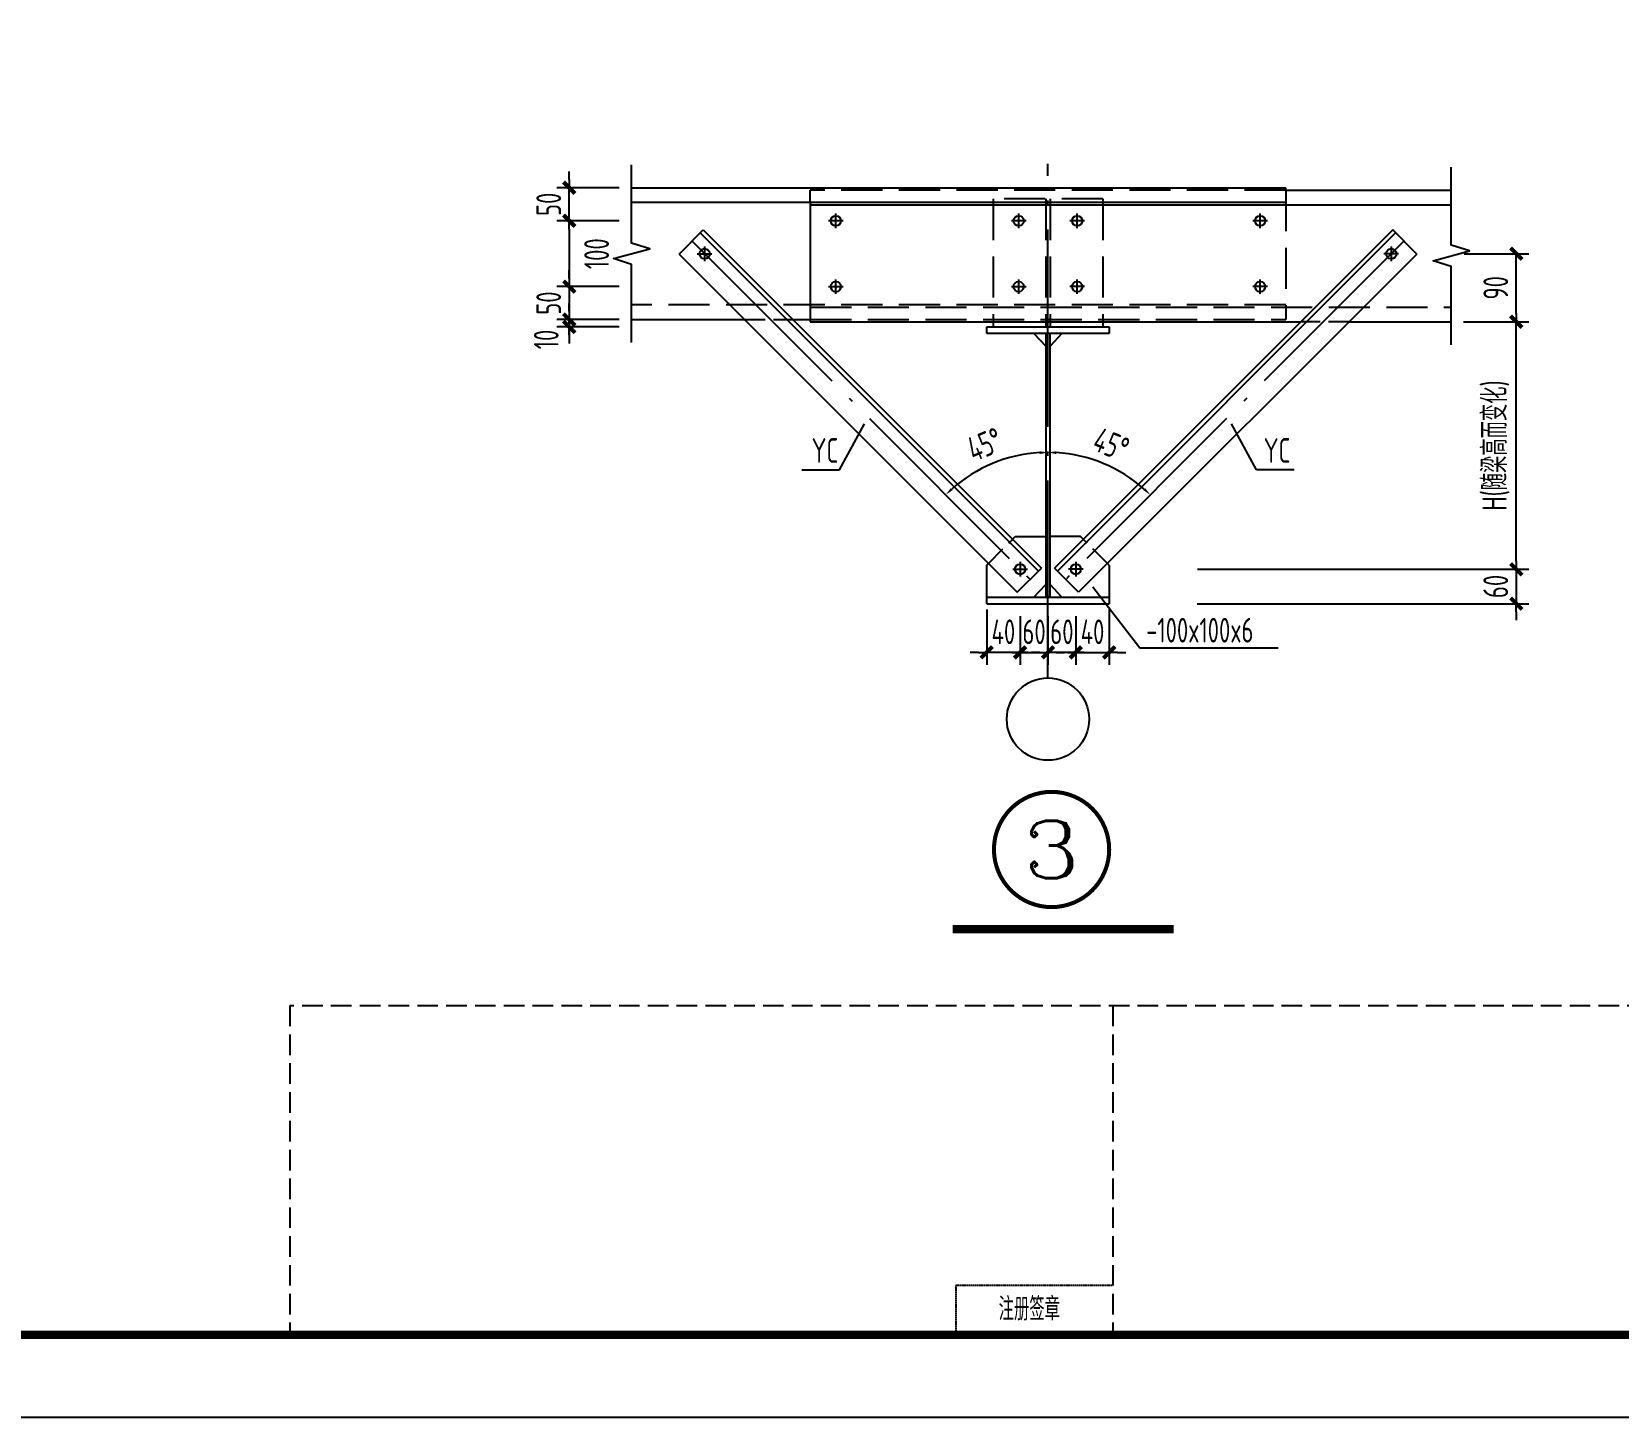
# Model space of a CAD drawing. Extents: x -2331248 to -1198620, y -977263 to -545844.
# Drawn here: x -1258706 to -1234612, y -765858 to -744819 of the extents above; entities that cross this region are included whole.
import ezdxf
from ezdxf.enums import TextEntityAlignment as Align

# ---------------------------------------------------------------- set-up
doc = ezdxf.new("R2010")
doc.units = 0
doc.header["$LTSCALE"] = 1000
doc.header["$MEASUREMENT"] = 0
for name, pattern in [('ACAD_ISO04W100', [30.5, 24, -3, 0.5, -3]), ('CONTINOUS', [0]), ('DASH', [0.35, 0.25, -0.1])]:
    doc.linetypes.add(name, pattern=pattern)
doc.layers.get('0').update_dxf_attribs({"linetype": 'CONTINUOUS'})
doc.layers.get('DEFPOINTS').update_dxf_attribs({"linetype": 'CONTINUOUS'})
for name, color, linetype in [('AXIS', 253, 'CONTINOUS'), ('DIM', 3, 'CONTINUOUS'), ('HATCH', 253, 'CONTINUOUS'), ('NUM', 7, 'CONTINUOUS'), ('PUB_TEXT', 7, 'CONTINUOUS'), ('PUB_TITLE', 4, 'CONTINUOUS'), ('TEXT', 7, 'CONTINUOUS'), ('THIN', 7, 'CONTINUOUS'), ('t图框', 222, 'CONTINUOUS'), ('中心线', 1, 'ACAD_ISO04W100')]:
    doc.layers.add(name, color=color, linetype=linetype)
doc.styles.add('COMP', font='complex', dxfattribs={"bigfont": 'hztxt'})
doc.styles.add('TSSD_3摱搀槟', font='Tssdeng.shx', dxfattribs={"width": 0.7, "bigfont": 'hztxt.shx'})
doc.styles.add('TSSD_DIMENSION', font='Tssdeng.shx', dxfattribs={"width": 0.7, "bigfont": 'hztxt.shx'})
doc.styles.add('房间名称', font='SIMPLEX', dxfattribs={"width": 0.7, "bigfont": '0HZTXT'})
doc.dimstyles.new('TSSD_100_100', dxfattribs={"dimtxt": 300, "dimasz": 100, "dimexe": 150, "dimexo": 150, "dimgap": 100, "dimtad": 1, "dimdec": 0, "dimzin": 0, "dimdsep": 46, "dimtxsty": 'TSSD_DIMENSION', "dimblk": '_TSDBK', "dimblk1": '_TSDBK', "dimblk2": '_TSDBK', "dimsah": 1, "dimcen": 0, "dimclrt": 7, "dimadec": 0, "dimazin": 0, "dimtfac": 1, "dimtdec": 0, "dimtix": 1, "dimtmove": 2, "dimatfit": 3, "dimldrblk": '_TSDBK', "dimfxl": 1, "dimtolj": 1, "dimtzin": 0, "dimarcsym": 0})

# ---------------------------------------------------------------- blocks, each defined once
blk = doc.blocks.new('ASDDA')
at = {"layer": 't图框', "linetype": 'DASH'}
for p, q in [((-295866, 3065618), (-315866, 3065618)), ((-315866, 3065618), (-315866, 3061618)), ((-305866, 3065618), (-305866, 3061618))]:
    blk.add_line(p, q, dxfattribs=at)
at = {"layer": 't图框', "linetype": 'DASH', "ltscale": 0.01}
for p, q in [((-307773, 3062218), (-307773, 3061618)), ((-305866, 3062218), (-307773, 3062218))]:
    blk.add_line(p, q, dxfattribs=at)
at = {"layer": 't图框'}
blk.add_line((-315866, 3061618), (-273366, 3061618), dxfattribs=at)
at = {"style": '房间名称', "width": 0.7}
blk.add_text('注册签章', height=280, dxfattribs=at).set_placement((-307254, 3061794))
blk = doc.blocks.new('_TSDBK')
blk.add_line((-1, 0), (0, 0))
at = {"const_width": 0.5}
blk.add_lwpolyline([(-0.7, -0.7), (0.7, 0.7)], dxfattribs=at)
blk = doc.blocks.new('*D384')
at = {"layer": 'DEFPOINTS', "color": 0}
for p in [(-12028, 8349), (-12785, 7549), (-12028, 7549)]:
    blk.add_point(p, dxfattribs=at)
at = {"layer": 'DIM', "color": 0, "lineweight": -2}
for p, q in [((-12178, 8349), (-12935, 8349)), ((-12785, 8249), (-12785, 7649)), ((-12178, 7549), (-12935, 7549))]:
    blk.add_line(p, q, dxfattribs=at)
at = {"layer": 'DIM', "color": 0, "lineweight": -2, "xscale": 100, "yscale": 100, "zscale": 100}
for p, rotation in [((-12785, 8349), 90), ((-12785, 7549), 270)]:
    blk.add_blockref('_TSDBK', p, dxfattribs=dict(at, rotation=rotation))
at = {"layer": 'DIM', "color": 7, "insert": (-12453, 7949), "char_height": 300, "attachment_point": 5, "rotation": 90, "style": 'TSSD_DIMENSION'}
blk.add_mtext('\\A1;100', dxfattribs=at)
blk = doc.blocks.new('*D385')
at = {"layer": 'DEFPOINTS', "color": 0}
for p in [(-12785, 8749), (-12028, 8749), (-12028, 8349)]:
    blk.add_point(p, dxfattribs=at)
at = {"layer": 'DIM', "color": 0, "lineweight": -2}
for p, q in [((-12785, 8849), (-12785, 8949)), ((-12178, 8749), (-12935, 8749)), ((-12785, 8349), (-12785, 8749)), ((-12178, 8349), (-12935, 8349)), ((-12785, 8249), (-12785, 8149))]:
    blk.add_line(p, q, dxfattribs=at)
at = {"layer": 'DIM', "color": 0, "lineweight": -2, "xscale": 100, "yscale": 100, "zscale": 100}
for p, rotation in [((-12785, 8749), 270), ((-12785, 8349), 90)]:
    blk.add_blockref('_TSDBK', p, dxfattribs=dict(at, rotation=rotation))
at = {"layer": 'DIM', "color": 7, "insert": (-13035, 8549), "char_height": 300, "attachment_point": 5, "rotation": 90, "style": 'TSSD_DIMENSION'}
blk.add_mtext('\\A1;50', dxfattribs=at)
blk = doc.blocks.new('*D386')
at = {"layer": 'DEFPOINTS', "color": 0}
for p in [(-12028, 7149), (-12785, 7060), (-12028, 7060)]:
    blk.add_point(p, dxfattribs=at)
at = {"layer": 'DIM', "color": 0, "lineweight": -2}
for p, q in [((-12785, 7249), (-12785, 7349)), ((-12178, 7149), (-12935, 7149)), ((-12785, 7149), (-12785, 7060)), ((-12178, 7060), (-12935, 7060)), ((-12785, 6960), (-12785, 6860))]:
    blk.add_line(p, q, dxfattribs=at)
at = {"layer": 'DIM', "color": 0, "lineweight": -2, "xscale": 100, "yscale": 100, "zscale": 100}
for p, rotation in [((-12785, 7149), 270), ((-12785, 7060), 90)]:
    blk.add_blockref('_TSDBK', p, dxfattribs=dict(at, rotation=rotation))
at = {"layer": 'DIM', "color": 7, "insert": (-13065, 6907), "char_height": 300, "attachment_point": 5, "rotation": 90, "style": 'TSSD_DIMENSION'}
blk.add_mtext('\\A1;10', dxfattribs=at)
blk = doc.blocks.new('*D387')
at = {"layer": 'DEFPOINTS', "color": 0}
for p in [(-12028, 7549), (-12785, 7149), (-12028, 7149)]:
    blk.add_point(p, dxfattribs=at)
at = {"layer": 'DIM', "color": 0, "lineweight": -2}
for p, q in [((-12785, 7649), (-12785, 7749)), ((-12178, 7549), (-12935, 7549)), ((-12785, 7549), (-12785, 7149)), ((-12178, 7149), (-12935, 7149)), ((-12785, 7049), (-12785, 6949))]:
    blk.add_line(p, q, dxfattribs=at)
at = {"layer": 'DIM', "color": 0, "lineweight": -2, "xscale": 100, "yscale": 100, "zscale": 100}
for p, rotation in [((-12785, 7549), 270), ((-12785, 7149), 90)]:
    blk.add_blockref('_TSDBK', p, dxfattribs=dict(at, rotation=rotation))
at = {"layer": 'DIM', "color": 7, "insert": (-13035, 7349), "char_height": 300, "attachment_point": 5, "rotation": 90, "style": 'TSSD_DIMENSION'}
blk.add_mtext('\\A1;50', dxfattribs=at)
blk = doc.blocks.new('*D388')
at = {"layer": 'DEFPOINTS', "color": 0}
for p in [(-2069, 7122), (-1279, 7122), (-5304, 4116)]:
    blk.add_point(p, dxfattribs=at)
at = {"layer": 'DIM', "color": 0, "lineweight": -2}
for p, q in [((-1919, 7122), (-1129, 7122)), ((-1279, 4216), (-1279, 7022)), ((-5154, 4116), (-1129, 4116))]:
    blk.add_line(p, q, dxfattribs=at)
at = {"layer": 'DIM', "color": 0, "lineweight": -2, "xscale": 100, "yscale": 100, "zscale": 100}
for p, rotation in [((-1279, 7122), 90), ((-1279, 4116), 270)]:
    blk.add_blockref('_TSDBK', p, dxfattribs=dict(at, rotation=rotation))
at = {"layer": 'DIM', "color": 7, "insert": (-1529, 5619), "char_height": 300, "attachment_point": 5, "rotation": 90, "style": 'TSSD_DIMENSION'}
blk.add_mtext('\\A1;H(随梁高而变化)', dxfattribs=at)
blk = doc.blocks.new('*D389')
at = {"layer": 'DEFPOINTS', "color": 0}
for p in [(-6969, 3697), (-6631, 3697), (-6969, 3106)]:
    blk.add_point(p, dxfattribs=at)
at = {"layer": 'DIM', "color": 0, "lineweight": -2}
for p, q in [((-6969, 3547), (-6969, 2956)), ((-6631, 3547), (-6631, 2956)), ((-7069, 3106), (-7169, 3106)), ((-6631, 3106), (-6969, 3106)), ((-6531, 3106), (-6431, 3106))]:
    blk.add_line(p, q, dxfattribs=at)
at = {"layer": 'DIM', "color": 0, "lineweight": -2, "xscale": 100, "yscale": 100, "zscale": 100}
blk.add_blockref('_TSDBK', (-6969, 3106), dxfattribs=at)
at = {"layer": 'DIM', "color": 0, "lineweight": -2, "xscale": 100, "yscale": 100, "zscale": 100, "rotation": 180}
blk.add_blockref('_TSDBK', (-6631, 3106), dxfattribs=at)
at = {"layer": 'DIM', "color": 7, "insert": (-6800, 3356), "char_height": 300, "attachment_point": 5, "style": 'TSSD_DIMENSION'}
blk.add_mtext('\\A1;60', dxfattribs=at)
blk = doc.blocks.new('*D390')
at = {"layer": 'DEFPOINTS', "color": 0}
for p in [(-6631, 3697), (-6225, 3777), (-6225, 3106)]:
    blk.add_point(p, dxfattribs=at)
at = {"layer": 'DIM', "color": 0, "lineweight": -2}
for p, q in [((-6631, 3547), (-6631, 2956)), ((-6225, 3627), (-6225, 2956)), ((-6731, 3106), (-6831, 3106)), ((-6631, 3106), (-6225, 3106)), ((-6125, 3106), (-6025, 3106))]:
    blk.add_line(p, q, dxfattribs=at)
at = {"layer": 'DIM', "color": 0, "lineweight": -2, "xscale": 100, "yscale": 100, "zscale": 100}
blk.add_blockref('_TSDBK', (-6631, 3106), dxfattribs=at)
at = {"layer": 'DIM', "color": 0, "lineweight": -2, "xscale": 100, "yscale": 100, "zscale": 100, "rotation": 180}
blk.add_blockref('_TSDBK', (-6225, 3106), dxfattribs=at)
at = {"layer": 'DIM', "color": 7, "insert": (-6428, 3356), "char_height": 300, "attachment_point": 5, "style": 'TSSD_DIMENSION'}
blk.add_mtext('\\A1;40', dxfattribs=at)
blk = doc.blocks.new('*D391')
at = {"layer": 'DEFPOINTS', "color": 0}
for p in [(-5304, 4116), (-5306, 3697), (-1279, 3697)]:
    blk.add_point(p, dxfattribs=at)
at = {"layer": 'DIM', "color": 0, "lineweight": -2}
for p, q in [((-1279, 4216), (-1279, 4316)), ((-5154, 4116), (-1129, 4116)), ((-1279, 4116), (-1279, 3697)), ((-5156, 3697), (-1129, 3697)), ((-1279, 3597), (-1279, 3497))]:
    blk.add_line(p, q, dxfattribs=at)
at = {"layer": 'DIM', "color": 0, "lineweight": -2, "xscale": 100, "yscale": 100, "zscale": 100}
for p, rotation in [((-1279, 4116), 270), ((-1279, 3697), 90)]:
    blk.add_blockref('_TSDBK', p, dxfattribs=dict(at, rotation=rotation))
at = {"layer": 'DIM', "color": 7, "insert": (-1529, 3907), "char_height": 300, "attachment_point": 5, "rotation": 90, "style": 'TSSD_DIMENSION'}
blk.add_mtext('\\A1;60', dxfattribs=at)
blk = doc.blocks.new('*D392')
at = {"layer": 'DEFPOINTS', "color": 0}
for p in [(-2062, 7949), (-1279, 7949), (-2069, 7122)]:
    blk.add_point(p, dxfattribs=at)
at = {"layer": 'DIM', "color": 0, "lineweight": -2}
for p, q in [((-1912, 7949), (-1129, 7949)), ((-1279, 7222), (-1279, 7849)), ((-1919, 7122), (-1129, 7122))]:
    blk.add_line(p, q, dxfattribs=at)
at = {"layer": 'DIM', "color": 0, "lineweight": -2, "xscale": 100, "yscale": 100, "zscale": 100}
for p, rotation in [((-1279, 7949), 90), ((-1279, 7122), 270)]:
    blk.add_blockref('_TSDBK', p, dxfattribs=dict(at, rotation=rotation))
at = {"layer": 'DIM', "color": 7, "insert": (-1529, 7535), "char_height": 300, "attachment_point": 5, "rotation": 90, "style": 'TSSD_DIMENSION'}
blk.add_mtext('\\A1;90', dxfattribs=at)
blk = doc.blocks.new('*D393')
at = {"layer": 'DEFPOINTS', "color": 0}
for p in [(-7714, 3777), (-7308, 3697), (-7714, 3106)]:
    blk.add_point(p, dxfattribs=at)
at = {"layer": 'DIM', "color": 0, "lineweight": -2}
for p, q in [((-7714, 3627), (-7714, 2956)), ((-7308, 3547), (-7308, 2956)), ((-7814, 3106), (-7914, 3106)), ((-7308, 3106), (-7714, 3106)), ((-7208, 3106), (-7108, 3106))]:
    blk.add_line(p, q, dxfattribs=at)
at = {"layer": 'DIM', "color": 0, "lineweight": -2, "xscale": 100, "yscale": 100, "zscale": 100}
blk.add_blockref('_TSDBK', (-7714, 3106), dxfattribs=at)
at = {"layer": 'DIM', "color": 0, "lineweight": -2, "xscale": 100, "yscale": 100, "zscale": 100, "rotation": 180}
blk.add_blockref('_TSDBK', (-7308, 3106), dxfattribs=at)
at = {"layer": 'DIM', "color": 7, "insert": (-7511, 3356), "char_height": 300, "attachment_point": 5, "style": 'TSSD_DIMENSION'}
blk.add_mtext('\\A1;40', dxfattribs=at)
blk = doc.blocks.new('*D394')
at = {"layer": 'DEFPOINTS', "color": 0}
for p in [(-7308, 3697), (-6969, 3697), (-6969, 3106)]:
    blk.add_point(p, dxfattribs=at)
at = {"layer": 'DIM', "color": 0, "lineweight": -2}
for p, q in [((-7308, 3547), (-7308, 2956)), ((-6969, 3547), (-6969, 2956)), ((-7408, 3106), (-7508, 3106)), ((-7308, 3106), (-6969, 3106)), ((-6869, 3106), (-6769, 3106))]:
    blk.add_line(p, q, dxfattribs=at)
at = {"layer": 'DIM', "color": 0, "lineweight": -2, "xscale": 100, "yscale": 100, "zscale": 100}
blk.add_blockref('_TSDBK', (-7308, 3106), dxfattribs=at)
at = {"layer": 'DIM', "color": 0, "lineweight": -2, "xscale": 100, "yscale": 100, "zscale": 100, "rotation": 180}
blk.add_blockref('_TSDBK', (-6969, 3106), dxfattribs=at)
at = {"layer": 'DIM', "color": 7, "insert": (-7138, 3356), "char_height": 300, "attachment_point": 5, "style": 'TSSD_DIMENSION'}
blk.add_mtext('\\A1;60', dxfattribs=at)
blk = doc.blocks.new('_INDEX1')
at = {"const_width": 0.035}
blk.add_lwpolyline([(-0.5, 0, 1), (0.5, 0, 1)], format="xyb", close=True, dxfattribs=at)
at = {"style": 'COMP', "width": 2.333333}
blk.add_attdef('1', text='', height=0.5, dxfattribs=at).set_placement((-0.25, -0.25), (0.25, -0.25), align=Align.FIT)
blk = doc.blocks.new('A$C1A1A4385')
for p, q in [((-12028.2, 8748.8), (-4080.4, 8748.8)), ((-4080.4, 8722.2), (-4080.4, 8748.8)), ((-4080.4, 8722.2), (-2069, 8722.2)), ((-4080.4, 8571), (-12028.2, 8571)), ((-9858.1, 8571), (-9858.1, 7122.2)), ((-9858.1, 8544.4), (-2069, 8544.4)), ((-11451.1, 7945.1), (-11158.7, 8237.5)), ((-11193.2, 8202.9), (-7083.7, 4093.4)), ((-11158.7, 8237.5), (-7049.2, 4127.9)), ((-2779.8, 8237.5), (-6889.3, 4127.9)), ((-2745.3, 8202.9), (-6854.8, 4093.4)), ((-2487.4, 7945.1), (-2779.8, 8237.5)), ((-11451.1, 7945.1), (-7341.6, 3835.6)), ((-2487.4, 7945.1), (-6596.9, 3835.6)), ((-12028.2, 7148.8), (-10654.9, 7148.8)), ((-10070.1, 7148.8), (-9858.1, 7148.8)), ((-7635.9, 7139.9), (-7635.9, 7059.9)), ((-6302.6, 7139.9), (-6302.6, 7059.9)), ((-9858.1, 7122.2), (-3895.1, 7122.2)), ((-7713.7, 6979.9), (-7713.7, 7059.9)), ((-7713.7, 7059.9), (-6224.8, 7059.9)), ((-6224.8, 6979.9), (-7713.7, 6979.9)), ((-7139.3, 6979.9), (-6995.9, 6827.4)), ((-6995.9, 6979.9), (-6995.9, 3777.5)), ((-6942.6, 3777.5), (-6942.6, 6979.9)), ((-6799.2, 6979.9), (-6942.6, 6827.4)), ((-6224.8, 7059.9), (-6224.8, 6979.9)), ((-3310.3, 7122.2), (-2069, 7122.2)), ((-7400.3, 4479), (-7365.8, 4513.5)), ((-7365.8, 4513.5), (-6995.9, 4513.5)), ((-6572.7, 4513.5), (-6942.6, 4513.5)), ((-6538.2, 4479), (-6572.7, 4513.5)), ((-7713.7, 4165.6), (-7692.7, 4186.6)), ((-7713.7, 3697.5), (-7713.7, 4165.6)), ((-7341.6, 3835.6), (-7049.2, 4127.9)), ((-6596.9, 3835.6), (-6889.3, 4127.9)), ((-6224.8, 4165.6), (-6245.8, 4186.6)), ((-6224.8, 4165.6), (-6224.8, 3697.5)), ((-7139.3, 3777.5), (-6995.9, 3930.1)), ((-6799.2, 3777.5), (-6942.6, 3930.1)), ((-7713.7, 3777.5), (-6224.8, 3777.5)), ((-7713.7, 3697.5), (-6224.8, 3697.5))]:
    blk.add_line(p, q)
at = {"linetype": 'DASH', "ltscale": 2}
for p, q in [((-4080.4, 8722.2), (-9858.1, 8722.2)), ((-4080.4, 8722.2), (-4080.4, 7148.8)), ((-7635.9, 8615.5), (-7635.9, 7148.8)), ((-6302.6, 8615.5), (-7635.9, 8615.5)), ((-6995.9, 8615.5), (-6995.9, 7059.9)), ((-6942.6, 8615.5), (-6942.6, 7059.9)), ((-6302.6, 8615.5), (-6302.6, 7148.8)), ((-4080.4, 7326.6), (-12028.2, 7326.6)), ((-9858.1, 7299.9), (-2069, 7299.9)), ((-9858.1, 7148.8), (-4080.4, 7148.8))]:
    blk.add_line(p, q, dxfattribs=at)
at = {"color": 6}
for p, q in [((-9458.1, 8348.8), (-9635.9, 8348.8)), ((-9547, 8259.9), (-9547, 8437.7)), ((-7235.9, 8348.8), (-7413.7, 8348.8)), ((-7324.8, 8259.9), (-7324.8, 8437.7)), ((-6524.8, 8348.8), (-6702.6, 8348.8)), ((-6613.7, 8259.9), (-6613.7, 8437.7)), ((-4302.6, 8348.8), (-4480.4, 8348.8)), ((-4391.5, 8259.9), (-4391.5, 8437.7)), ((-11229.5, 7948.8), (-11051.7, 7948.8)), ((-11140.6, 8037.7), (-11140.6, 7859.9)), ((-2709, 7948.8), (-2886.8, 7948.8)), ((-2797.9, 8037.7), (-2797.9, 7859.9)), ((-9635.9, 7548.8), (-9458.1, 7548.8)), ((-9547, 7459.9), (-9547, 7637.7)), ((-7413.7, 7548.8), (-7235.9, 7548.8)), ((-7324.8, 7459.9), (-7324.8, 7637.7)), ((-6524.8, 7548.8), (-6702.6, 7548.8)), ((-6613.7, 7459.9), (-6613.7, 7637.7)), ((-4302.6, 7548.8), (-4480.4, 7548.8)), ((-4391.5, 7459.9), (-4391.5, 7637.7)), ((-7396.6, 4115.9), (-7218.8, 4115.9)), ((-7307.7, 4204.8), (-7307.7, 4027.1)), ((-6541.9, 4115.9), (-6719.7, 4115.9)), ((-6630.8, 4204.8), (-6630.8, 4027.1))]:
    blk.add_line(p, q, dxfattribs=at)
for centre in [(-9547, 8348.8), (-7324.8, 8348.8), (-6613.7, 8348.8), (-4391.5, 8348.8), (-11140.6, 7948.8), (-2797.9, 7948.8), (-9547, 7548.8), (-7324.8, 7548.8), (-6613.7, 7548.8), (-4391.5, 7548.8), (-7307.7, 4115.9), (-6630.8, 4115.9)]:
    blk.add_circle(centre, 62.2, dxfattribs=at)
at = {"layer": 'AXIS', "const_width": 100}
blk.add_lwpolyline([(-5442.7, -256.8), (-8125.8, -256.8)], dxfattribs=at)
at = {"layer": 'DIM'}
for start, end in [(93.26047, 131.73953), (48.26047, 86.73953)]:
    blk.add_arc((-6969.2, 3777.5), 1757.5, start, end, dxfattribs=at)
for points in [[(-7068.7, 5515.5), (-7069.7, 5548.8), (-6969.2, 5535)], [(-6869.8, 5515.5), (-6868.8, 5548.8), (-6969.2, 5535)], [(-8150.8, 5101), (-8127.9, 5076.8), (-8212, 5020.2)], [(-5787.7, 5101), (-5810.6, 5076.8), (-5726.5, 5020.2)]]:
    blk.add_solid(points, dxfattribs=at)
at = {"layer": 'HATCH', "linetype": 'DASH', "ltscale": 2}
blk.add_line((-9858.1, 8571), (-9858.1, 8722.2), dxfattribs=at)
at = {"layer": 'HATCH', "linetype": 'DASH'}
for p, q in [((-10654.9, 7148.8), (-10070.1, 7148.8)), ((-3310.3, 7122.2), (-3895.1, 7122.2)), ((-7692.7, 4186.6), (-7400.3, 4479)), ((-6245.8, 4186.6), (-6538.2, 4479))]:
    blk.add_line(p, q, dxfattribs=at)
at = {"layer": 'NUM', "color": 0, "linetype": 'ByBlock', "lineweight": -2}
blk.add_circle((-6969.2, 2294.9), 500, dxfattribs=at)
at = {"layer": 'TEXT', "ltscale": 99}
for p, q in [((-9503.3, 5325.2, -203.2), (-9199.9, 5881.4)), ((-4435.2, 5325.2, -203.2), (-4738.6, 5881.4)), ((-9961.1, 5325.2, -203.2), (-9503.3, 5325.2, -203.2)), ((-3977.4, 5325.2, -203.2), (-4435.2, 5325.2, -203.2)), ((-6422.8, 3902.8), (-5854.2, 3161.8)), ((-5854.2, 3161.8), (-4171.2, 3161.8))]:
    blk.add_line(p, q, dxfattribs=at)
at = {"layer": 'THIN'}
for points in [[(-12028.2, 6868.8), (-12028.2, 7818.8), (-12248.2, 7888.8), (-11808.2, 8008.8), (-12028.2, 8078.8), (-12028.2, 9028.8)], [(-2069, 6842.2), (-2069, 7792.2), (-2289, 7862.2), (-1849, 7982.2), (-2069, 8052.2), (-2069, 9002.2)]]:
    blk.add_lwpolyline(points, dxfattribs=at)
at = {"layer": '中心线', "ltscale": 0.1}
for p, q in [((-6969.2, 2794.9), (-6969.2, 9042.2)), ((-11294, 8102.2), (-6969.2, 3777.5)), ((-2644.5, 8102.2), (-6969.2, 3777.5))]:
    blk.add_line(p, q, dxfattribs=at)
at = {"layer": 'PUB_TEXT'}
ref = blk.add_blockref('_INDEX1', (-6925.6, 711.7), dxfattribs=dict(at, xscale=1400, yscale=1400, zscale=1400))
ref.add_attrib('1', '3', dxfattribs={"layer": '0', "height": 700, "style": 'COMP', "width": 1.5}).set_placement((-7275.6, 361.7), (-6575.6, 361.7), align=Align.FIT)
at = {"layer": 'DIM', "char_height": 300, "attachment_point": 5, "style": 'TSSD_DIMENSION'}
for insert, rotation in [((-7737.5, 5632.2), 22.5), ((-6201, 5632.2), 337.5)]:
    blk.add_mtext('\\A1;45°', dxfattribs=dict(at, insert=insert, rotation=rotation))
at = {"layer": 'TEXT', "ltscale": 99, "style": 'TSSD_3摱搀槟', "width": 0.7}
for s, p in [('YC', (-9841, 5408.8, -203.2)), ('YC', (-4347.9, 5408.8, -203.2)), ('-100x100x6', (-5776.1, 3225.3))]:
    blk.add_text(s, height=300, dxfattribs=at).set_placement(p)
at = {"layer": 'DIM'}
for base, p1, p2, angle, text, picture, middle in [((-12785.4, 8748.8), (-12028.2, 8348.8), (-12028.2, 8748.8), 270, '50', '*D385', (-13035.4, 8548.8)), ((-1279.3, 7948.8), (-2069, 7122.2), (-2061.8, 7948.8), 90, '90', '*D392', (-1529.3, 7535.5)), ((-12785.4, 7148.8), (-12028.2, 7548.8), (-12028.2, 7148.8), 270, '50', '*D387', (-13035.4, 7348.8)), ((-1279.3, 7122.2), (-5304, 4115.9), (-2069, 7122.2), 90, 'H(随梁高而变化)', '*D388', (-1529.3, 5619.1)), ((-1279.3, 3697.5), (-5304, 4115.9), (-5306.4, 3697.5), 90, '60', '*D391', (-1529.3, 3906.7)), ((-6969.2, 3105.9), (-6630.8, 3697.5), (-6969.2, 3697.5), 180, '60', '*D389', (-6800, 3355.9)), ((-6224.8, 3105.9), (-6630.8, 3697.5), (-6224.8, 3777.5), 180, '40', '*D390', (-6427.8, 3355.9))]:
    dim = blk.add_linear_dim(base=base, p1=p1, p2=p2, angle=angle, text=text, dimstyle='TSSD_100_100', dxfattribs=at)
    dim.commit()
    dim.dimension.update_dxf_attribs({"geometry": picture, "text_midpoint": middle})
for base, p1, p2, text, picture, middle in [((-12785.4, 7548.8), (-12028.2, 8348.8), (-12028.2, 7548.8), '100', '*D384', (-12453.5, 7948.8)), ((-12785.4, 7059.9), (-12028.2, 7148.8), (-12028.2, 7059.9), '10', '*D386', (-13064.6, 6907.4))]:
    dim = blk.add_linear_dim(base=base, p1=p1, p2=p2, angle=270, text=text, dimstyle='TSSD_100_100', dxfattribs=at)
    dim.commit()
    dim.dimension.update_dxf_attribs({"geometry": picture, "text_midpoint": middle, "dimtype": 160})
for base, p2, text, picture, middle in [((-7713.7, 3105.9), (-7713.7, 3777.5), '40', '*D393', (-7510.7, 3355.9)), ((-6969.2, 3105.9), (-6969.2, 3697.5), '60', '*D394', (-7138.5, 3355.9))]:
    dim = blk.add_linear_dim(base=base, p1=(-7307.7, 3697.5), p2=p2, text=text, dimstyle='TSSD_100_100', dxfattribs=at)
    dim.commit()
    dim.dimension.update_dxf_attribs({"geometry": picture, "text_midpoint": middle})

msp = doc.modelspace()

# ---------------------------------------------------------------- linework, layer by layer
at = {"layer": 'PUB_TITLE'}
msp.add_lwpolyline([(-1331785.4, -765858.1), (-1200410.4, -765858.1), (-1200410.4, -691608.1), (-1331785.4, -691608.1)], close=True, dxfattribs=at)
at = {"layer": 'PUB_TITLE', "const_width": 125}
msp.add_lwpolyline([(-1328660.4, -764608.1), (-1201660.4, -764608.1), (-1201660.4, -692858.1), (-1328660.4, -692858.1)], close=True, dxfattribs=at)

# ---------------------------------------------------------------- block references
at = {"xscale": 1.25, "yscale": 1.25, "zscale": 1.25}
msp.add_blockref('A$C1A1A4385', (-1234561, -758126.2), dxfattribs=at)
at = {"lineweight": -3, "xscale": 1.250016957928892, "yscale": 1.250016958278138, "zscale": 1.250016957604765}
msp.add_blockref('ASDDA', (-859948.8, -4591683), dxfattribs=at)

doc.saveas('drawing.dxf')
